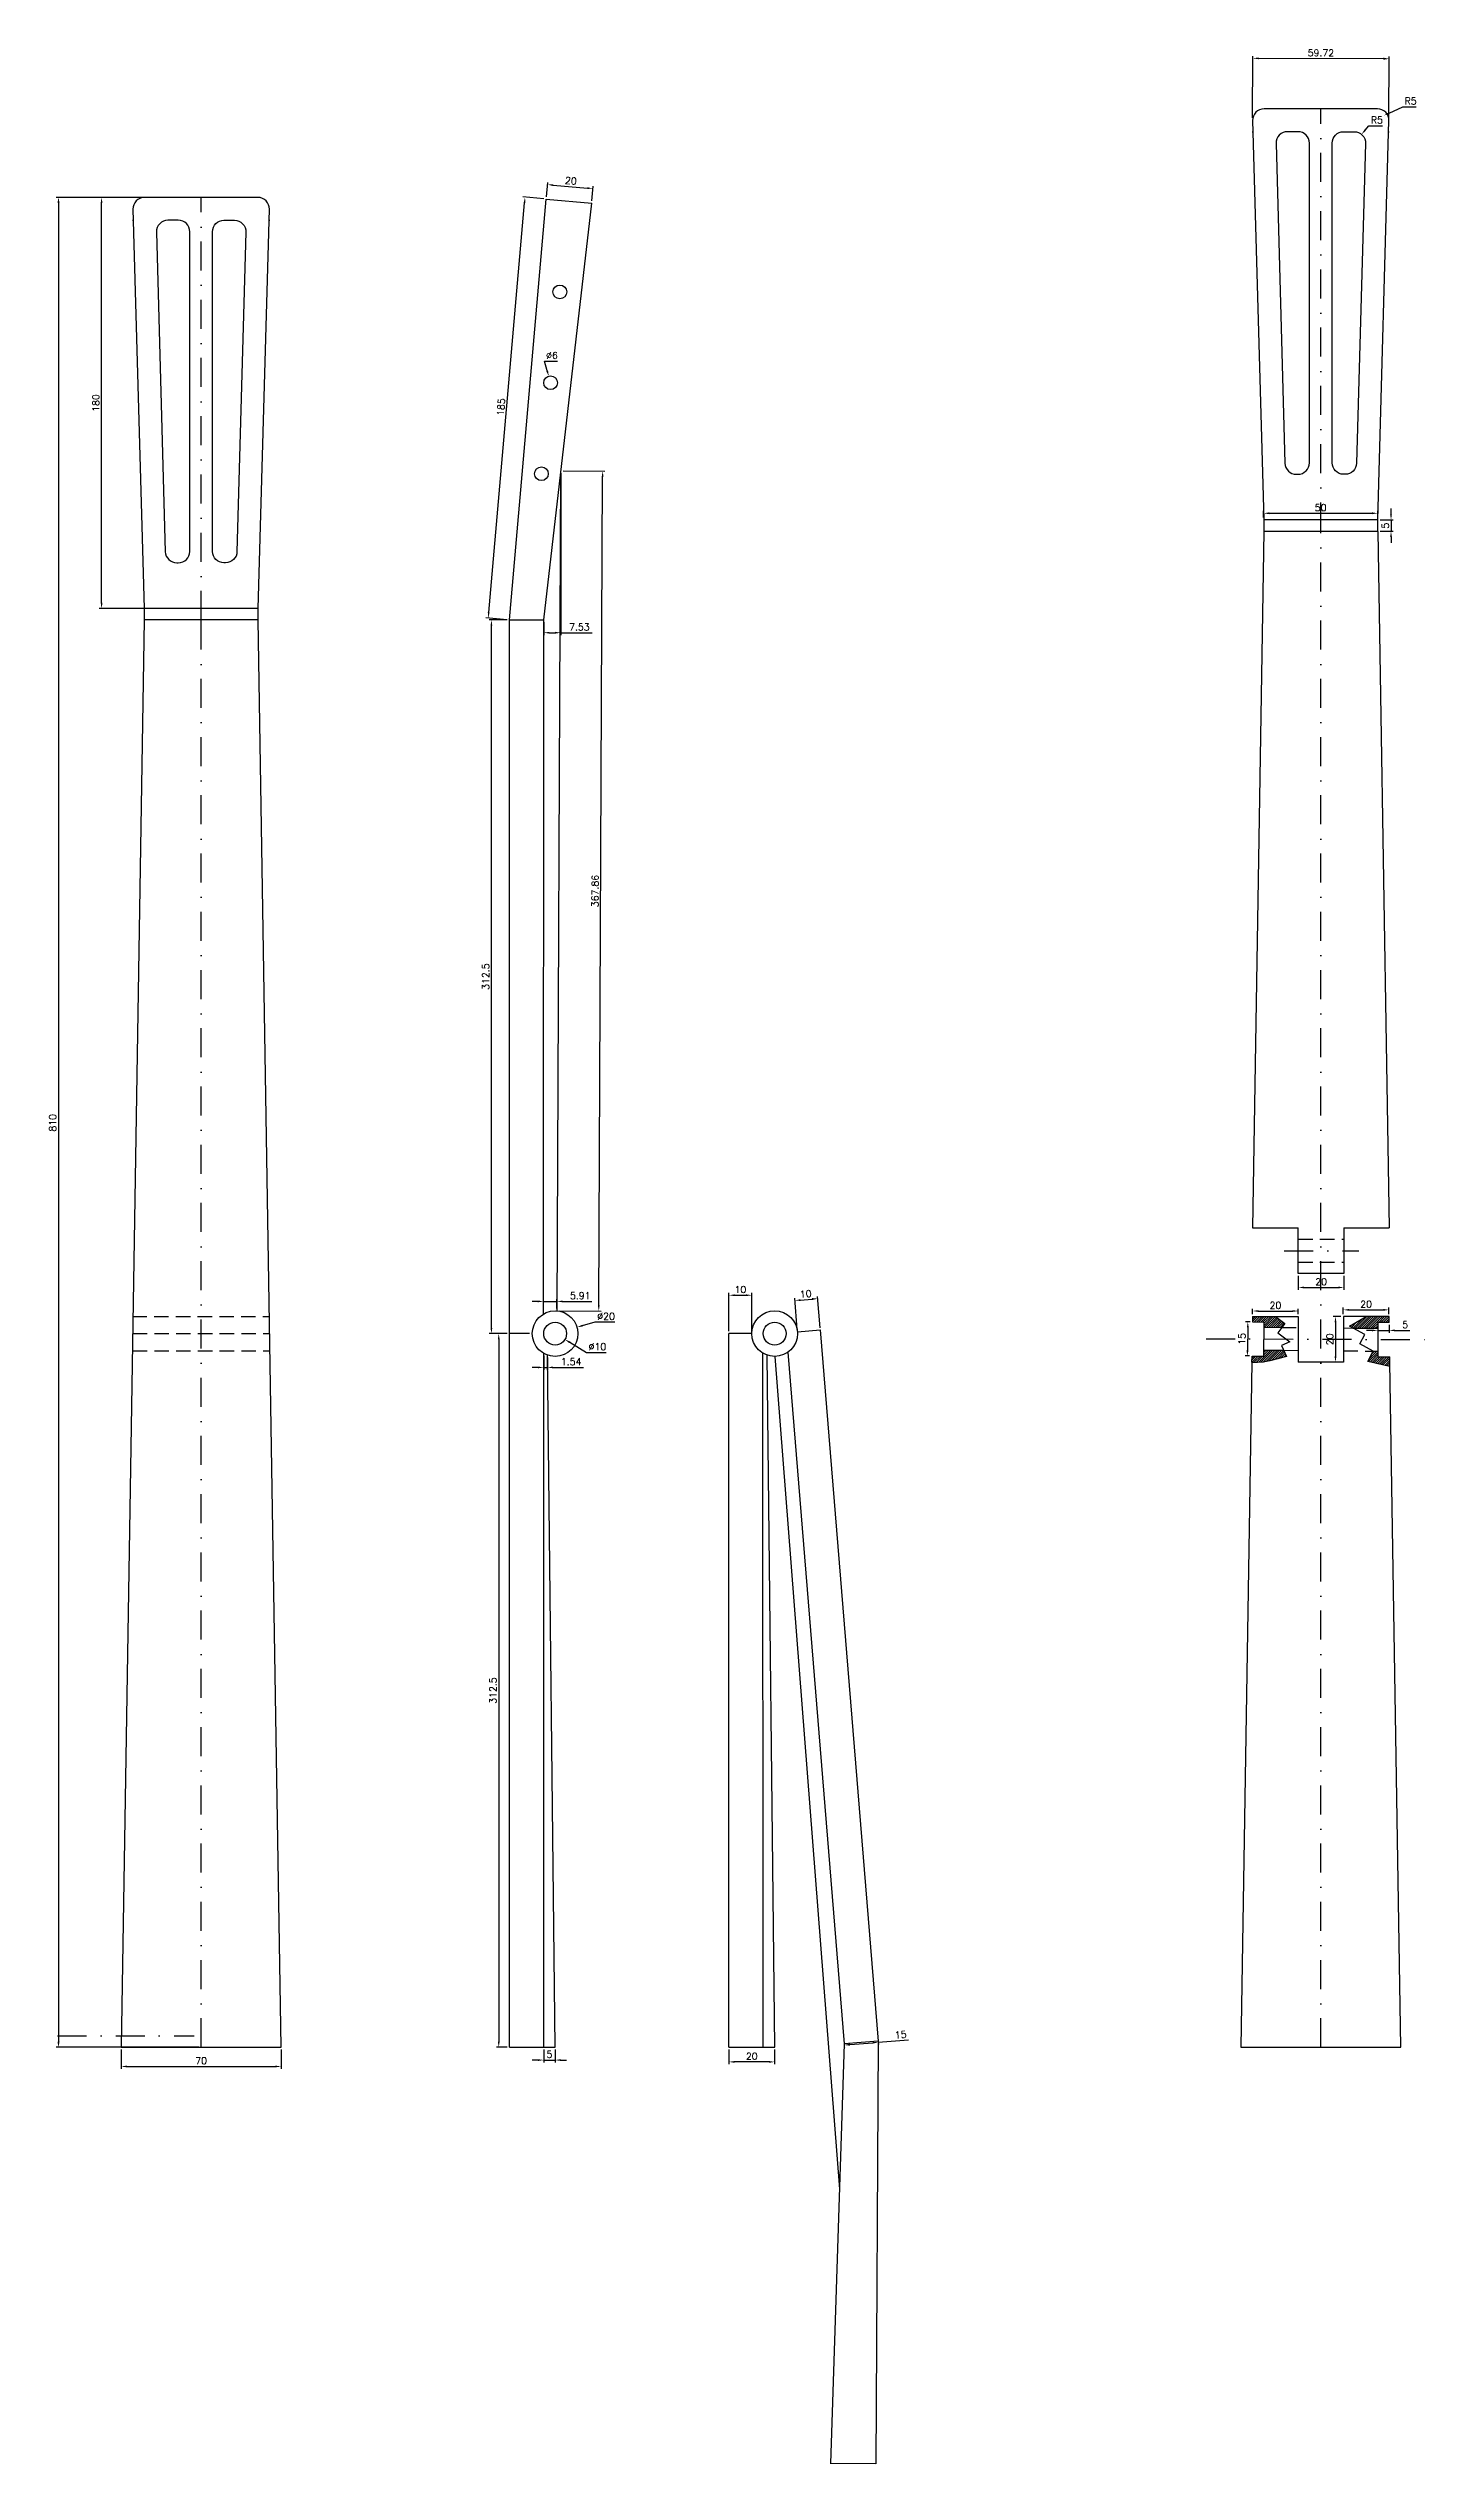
# Model space of a CAD drawing. Header units: millimetres. Extents: x -32 to 576, y -182 to 875.
import ezdxf

# ---------------------------------------------------------------- set-up
doc = ezdxf.new("R2010")
doc.units = ezdxf.units.MM
for name, pattern in [('DASHDOT', [25.4, 12.7, -6.35, 0, -6.35]), ('HIDDEN', [9.525, 6.35, -3.175]), ('PHANTOM2', [31.75, 15.875, -3.175, 3.175, -3.175, 3.175, -3.175])]:
    doc.linetypes.add(name, pattern=pattern)
for name, color, linetype in [('centro', 2, 'DASHDOT'), ('contorno', 4, 'Continuous'), ('corte', 6, 'PHANTOM2'), ('hachura', 1, 'Continuous'), ('tracejada', 2, 'HIDDEN')]:
    doc.layers.add(name, color=color, linetype=linetype)
doc.styles.add('Romans', font='romans.shx')
doc.dimstyles.new('AM_DIN', dxfattribs={"dimtxt": 3, "dimasz": 2.5, "dimexe": 1, "dimexo": 1, "dimgap": 1, "dimtad": 1, "dimdsep": 46, "dimtxsty": 'Romans', "dimcen": 0, "dimclrd": 1, "dimclre": 1, "dimclrt": 3, "dimazin": 2, "dimtp": 0.1, "dimtm": 0.1, "dimtfac": 0.71, "dimtmove": 0, "dimatfit": 3, "dimfxl": 1, "dimlwd": -1, "dimlwe": -1, "dimarcsym": 1})
doc.dimstyles.new('AM_DIN$3', dxfattribs={"dimtxt": 3, "dimasz": 2.5, "dimexe": 1, "dimexo": 1, "dimgap": 1, "dimtad": 1, "dimtoh": 1, "dimdsep": 46, "dimtxsty": 'Romans', "dimcen": 0, "dimclrd": 1, "dimclre": 1, "dimclrt": 3, "dimazin": 2, "dimtp": 0.1, "dimtm": 0.1, "dimtfac": 0.71, "dimtofl": 0, "dimtmove": 0, "dimatfit": 0, "dimfxl": 1, "dimlwd": -1, "dimlwe": -1, "dimarcsym": 1})
doc.dimstyles.new('AM_DIN$4', dxfattribs={"dimtxt": 3, "dimasz": 2.5, "dimexe": 1, "dimexo": 1, "dimgap": 1, "dimtad": 1, "dimtoh": 1, "dimdsep": 46, "dimtxsty": 'Romans', "dimcen": 0, "dimclrd": 1, "dimclre": 1, "dimclrt": 3, "dimazin": 2, "dimtp": 0.1, "dimtm": 0.1, "dimtfac": 0.71, "dimtofl": 0, "dimtmove": 0, "dimatfit": 0, "dimfxl": 1, "dimlwd": -1, "dimlwe": -1, "dimarcsym": 1})

# ---------------------------------------------------------------- blocks, each defined once
blk = doc.blocks.new('*D6')
at = {"layer": 'contorno', "color": 1, "transparency": 16777216}
for p, q in [((34, 810), (-28.5, 810)), ((-27.5, 807.5), (-27.5, 2.5)), ((34, 0), (-28.5, 0))]:
    blk.add_line(p, q, dxfattribs=at)
for points in [[(-27.9, 807.5), (-27, 807.5), (-27.5, 810)], [(-27.9, 2.5), (-27, 2.5), (-27.5, 0)]]:
    blk.add_solid(points, dxfattribs=at)
at = {"layer": 'Defpoints', "color": 0, "transparency": 16777216}
for p in [(35, 810), (35, 0), (-27.5, 0)]:
    blk.add_point(p, dxfattribs=at)
at = {"layer": 'contorno', "color": 3, "transparency": 16777216, "insert": (-30, 404.8), "char_height": 3, "attachment_point": 5, "rotation": 90, "style": 'Romans'}
blk.add_mtext('810', dxfattribs=at)
blk = doc.blocks.new('*D7')
at = {"layer": 'contorno', "color": 1, "transparency": 16777216}
for p, q in [((34, 810), (-9.6, 810)), ((-8.6, 632.5), (-8.6, 807.5)), ((34, 630), (-9.6, 630))]:
    blk.add_line(p, q, dxfattribs=at)
for points in [[(-9, 807.5), (-8.2, 807.5), (-8.6, 810)], [(-9, 632.5), (-8.2, 632.5), (-8.6, 630)]]:
    blk.add_solid(points, dxfattribs=at)
at = {"layer": 'Defpoints', "color": 0, "transparency": 16777216}
for p in [(-8.6, 810), (35, 810), (35, 630)]:
    blk.add_point(p, dxfattribs=at)
at = {"layer": 'contorno', "color": 3, "transparency": 16777216, "insert": (-11.1, 720), "char_height": 3, "attachment_point": 5, "rotation": 90, "style": 'Romans'}
blk.add_mtext('180', dxfattribs=at)
blk = doc.blocks.new('*D8')
at = {"layer": 'contorno', "color": 1, "transparency": 16777216}
for p, q in [((160.9, 628.3), (176.6, 807.6)), ((185.1, 809.4), (175.8, 810.2)), ((169, 625.1), (159.7, 625.9))]:
    blk.add_line(p, q, dxfattribs=at)
for points in [[(176.2, 807.7), (177, 807.6), (176.8, 810.1)], [(160.5, 628.3), (161.3, 628.3), (160.7, 625.8)]]:
    blk.add_solid(points, dxfattribs=at)
at = {"layer": 'Defpoints', "color": 0, "transparency": 16777216}
for p in [(176.8, 810.1), (186.1, 809.3), (170, 625)]:
    blk.add_point(p, dxfattribs=at)
at = {"layer": 'contorno', "color": 3, "transparency": 16777216, "insert": (166.3, 718.2), "char_height": 3, "attachment_point": 5, "rotation": 85, "style": 'Romans'}
blk.add_mtext('185', dxfattribs=at)
blk = doc.blocks.new('*D9')
at = {"layer": 'contorno', "color": 1, "transparency": 16777216}
for p, q in [((186.5, 734.1), (185.3, 738.3)), ((185.3, 738.3), (191, 738.3))]:
    blk.add_line(p, q, dxfattribs=at)
blk.add_solid([(186.9, 734.2), (186.1, 734), (187.2, 731.7)], dxfattribs=at)
at = {"layer": 'Defpoints', "color": 0, "transparency": 16777216}
for p in [(187.2, 731.7), (188.9, 726)]:
    blk.add_point(p, dxfattribs=at)
at = {"layer": 'contorno', "color": 3, "transparency": 16777216, "insert": (188.6, 740.8), "char_height": 3, "attachment_point": 5, "style": 'Romans'}
blk.add_mtext('∅6', dxfattribs=at)
blk = doc.blocks.new('*D11')
at = {"layer": 'contorno', "color": 1, "transparency": 16777216}
for p, q in [((169, 625), (161.1, 625)), ((162.1, 315), (162.1, 622.5)), ((169, 312.5), (161.1, 312.5))]:
    blk.add_line(p, q, dxfattribs=at)
for points in [[(161.7, 622.5), (162.5, 622.5), (162.1, 625)], [(161.7, 315), (162.5, 315), (162.1, 312.5)]]:
    blk.add_solid(points, dxfattribs=at)
at = {"layer": 'Defpoints', "color": 0, "transparency": 16777216}
for p in [(162.1, 625), (170, 625), (170, 312.5)]:
    blk.add_point(p, dxfattribs=at)
at = {"layer": 'contorno', "color": 3, "transparency": 16777216, "insert": (159.6, 468.8), "char_height": 3, "attachment_point": 5, "rotation": 90, "style": 'Romans'}
blk.add_mtext('312.5', dxfattribs=at)
blk = doc.blocks.new('*D12')
at = {"layer": 'contorno', "color": 1, "transparency": 16777216}
for p, q in [((169, 312.5), (164.3, 312.5)), ((165.3, 310), (165.3, 2.5)), ((169, 0), (164.3, 0))]:
    blk.add_line(p, q, dxfattribs=at)
for points in [[(164.9, 310), (165.7, 310), (165.3, 312.5)], [(164.9, 2.5), (165.7, 2.5), (165.3, 0)]]:
    blk.add_solid(points, dxfattribs=at)
at = {"layer": 'Defpoints', "color": 0, "transparency": 16777216}
for p in [(170, 312.5), (170, 0), (165.3, 0)]:
    blk.add_point(p, dxfattribs=at)
at = {"layer": 'contorno', "color": 3, "transparency": 16777216, "insert": (162.8, 156.2), "char_height": 3, "attachment_point": 5, "rotation": 90, "style": 'Romans'}
blk.add_mtext('312.5', dxfattribs=at)
blk = doc.blocks.new('*D13')
at = {"layer": 'contorno', "color": 1, "transparency": 16777216}
for p, q in [((196.4, 308.7), (203.7, 304.3)), ((203.7, 304.3), (212.3, 304.3))]:
    blk.add_line(p, q, dxfattribs=at)
blk.add_solid([(196.7, 309), (196.2, 308.3), (194.3, 309.9)], dxfattribs=at)
at = {"layer": 'Defpoints', "color": 0, "transparency": 16777216}
for p in [(185.7, 315.1), (194.3, 309.9)]:
    blk.add_point(p, dxfattribs=at)
at = {"layer": 'contorno', "color": 3, "transparency": 16777216, "insert": (208.5, 306.8), "char_height": 3, "attachment_point": 5, "style": 'Romans'}
blk.add_mtext('∅10', dxfattribs=at)
blk = doc.blocks.new('*D14')
at = {"layer": 'contorno', "color": 1, "transparency": 16777216}
for p, q in [((202, 316), (207.5, 317.6)), ((207.5, 317.6), (216.1, 317.6))]:
    blk.add_line(p, q, dxfattribs=at)
blk.add_solid([(201.9, 316.4), (202.1, 315.6), (199.6, 315.3)], dxfattribs=at)
at = {"layer": 'Defpoints', "color": 0, "transparency": 16777216}
for p in [(180.4, 309.7), (199.6, 315.3)]:
    blk.add_point(p, dxfattribs=at)
at = {"layer": 'contorno', "color": 3, "transparency": 16777216, "insert": (212.3, 320.1), "char_height": 3, "attachment_point": 5, "style": 'Romans'}
blk.add_mtext('∅20', dxfattribs=at)
blk = doc.blocks.new('*D15')
at = {"layer": 'contorno', "color": 1, "transparency": 16777216}
for p, q in [((266.1, 313.5), (266.1, 330.3)), ((268.6, 329.3), (273.6, 329.3)), ((276.1, 313.5), (276.1, 330.3))]:
    blk.add_line(p, q, dxfattribs=at)
for points in [[(268.6, 329.7), (268.6, 328.9), (266.1, 329.3)], [(273.6, 329.7), (273.6, 328.9), (276.1, 329.3)]]:
    blk.add_solid(points, dxfattribs=at)
at = {"layer": 'Defpoints', "color": 0, "transparency": 16777216}
for p in [(276.1, 329.3), (266.1, 312.5), (276.1, 312.5)]:
    blk.add_point(p, dxfattribs=at)
at = {"layer": 'contorno', "color": 3, "transparency": 16777216, "insert": (271.1, 331.8), "char_height": 3, "attachment_point": 5, "style": 'Romans'}
blk.add_mtext('10', dxfattribs=at)
blk = doc.blocks.new('*D16')
at = {"layer": 'contorno', "color": 1, "transparency": 16777216}
for p, q in [((296, 314.3), (294.9, 328)), ((306, 315.1), (304.9, 328.8)), ((297.5, 327.2), (302.4, 327.6))]:
    blk.add_line(p, q, dxfattribs=at)
for points in [[(302.4, 328.1), (302.5, 327.2), (304.9, 327.8)], [(297.4, 327.6), (297.5, 326.8), (295, 327)]]:
    blk.add_solid(points, dxfattribs=at)
at = {"layer": 'Defpoints', "color": 0, "transparency": 16777216}
for p in [(304.9, 327.8), (296.1, 313.3), (306.1, 314.1)]:
    blk.add_point(p, dxfattribs=at)
at = {"layer": 'contorno', "color": 3, "transparency": 16777216, "insert": (299.7, 329.9), "char_height": 3, "attachment_point": 5, "rotation": 4.6707, "style": 'Romans'}
blk.add_mtext('10', dxfattribs=at)
blk = doc.blocks.new('*D17')
at = {"layer": 'contorno', "color": 1, "transparency": 16777216}
for p, q in [((316.6, 0.4), (316.7, 0)), ((319.1, 1.2), (329.1, 2)), ((331.5, 2.2), (344.7, 3.2)), ((331.6, 1.7), (331.6, 1.2))]:
    blk.add_line(p, q, dxfattribs=at)
for points in [[(319.1, 1.6), (319.1, 0.7), (316.6, 1)], [(329, 2.4), (329.1, 1.6), (331.5, 2.2)]]:
    blk.add_solid(points, dxfattribs=at)
at = {"layer": 'Defpoints', "color": 0, "transparency": 16777216}
for p in [(316.6, 1.4), (316.6, 1), (331.5, 2.7)]:
    blk.add_point(p, dxfattribs=at)
at = {"layer": 'contorno', "color": 3, "transparency": 16777216, "insert": (341.3, 5.5), "char_height": 3, "attachment_point": 5, "rotation": 4.6707, "style": 'Romans'}
blk.add_mtext('15', dxfattribs=at)
blk = doc.blocks.new('*D18')
at = {"layer": 'contorno', "color": 1, "transparency": 16777216}
for p, q in [((266.1, -1), (266.1, -7.4)), ((283.6, -6.4), (268.6, -6.4)), ((286.1, -1), (286.1, -7.4))]:
    blk.add_line(p, q, dxfattribs=at)
for points in [[(268.6, -6), (268.6, -6.8), (266.1, -6.4)], [(283.6, -6), (283.6, -6.8), (286.1, -6.4)]]:
    blk.add_solid(points, dxfattribs=at)
at = {"layer": 'Defpoints', "color": 0, "transparency": 16777216}
for p in [(266.1, 0), (286.1, 0), (266.1, -6.4)]:
    blk.add_point(p, dxfattribs=at)
at = {"layer": 'contorno', "color": 3, "transparency": 16777216, "insert": (276.1, -3.9), "char_height": 3, "attachment_point": 5, "style": 'Romans'}
blk.add_mtext('20', dxfattribs=at)
blk = doc.blocks.new('*D19')
at = {"layer": 'contorno', "color": 1, "transparency": 16777216}
for p, q in [((186.2, 810.3), (186.8, 816.6)), ((189.2, 815.4), (204.1, 814.1)), ((206.1, 808.5), (206.7, 814.9))]:
    blk.add_line(p, q, dxfattribs=at)
for points in [[(189.2, 815.8), (189.1, 815), (186.7, 815.6)], [(204.1, 814.5), (204.1, 813.7), (206.6, 813.9)]]:
    blk.add_solid(points, dxfattribs=at)
at = {"layer": 'Defpoints', "color": 0, "transparency": 16777216}
for p in [(186.1, 809.3), (206, 807.6), (206.6, 813.9)]:
    blk.add_point(p, dxfattribs=at)
at = {"layer": 'contorno', "color": 3, "transparency": 16777216, "insert": (196.9, 817.3), "char_height": 3, "attachment_point": 5, "rotation": 355, "style": 'Romans'}
blk.add_mtext('20', dxfattribs=at)
blk = doc.blocks.new('*D20')
at = {"layer": 'contorno', "color": 1, "transparency": 16777216}
for p, q in [((193.5, 690.3), (211.8, 690.2)), ((209.1, 324.9), (210.8, 687.7)), ((191.8, 322.5), (210.1, 322.4))]:
    blk.add_line(p, q, dxfattribs=at)
for points in [[(210.4, 687.7), (211.2, 687.7), (210.8, 690.2)], [(208.7, 324.9), (209.5, 324.9), (209.1, 322.4)]]:
    blk.add_solid(points, dxfattribs=at)
at = {"layer": 'Defpoints', "color": 0, "transparency": 16777216}
for p in [(192.5, 690.3), (210.8, 690.2), (190.8, 322.5)]:
    blk.add_point(p, dxfattribs=at)
at = {"layer": 'contorno', "color": 3, "transparency": 16777216, "insert": (207.5, 506.3), "char_height": 3, "attachment_point": 5, "rotation": 89.7336, "style": 'Romans'}
blk.add_mtext('367.86', dxfattribs=at)
blk = doc.blocks.new('*D21')
at = {"layer": 'contorno', "color": 1, "transparency": 16777216}
for p, q in [((551.2, 668.8), (557, 668.8)), ((556, 671.3), (556, 673.8)), ((556, 668.8), (556, 663.8)), ((551.2, 663.8), (557, 663.8)), ((556, 661.3), (556, 658.8))]:
    blk.add_line(p, q, dxfattribs=at)
for points in [[(555.6, 671.3), (556.4, 671.3), (556, 668.8)], [(555.6, 661.3), (556.4, 661.3), (556, 663.8)]]:
    blk.add_solid(points, dxfattribs=at)
at = {"layer": 'Defpoints', "color": 0, "transparency": 16777216}
for p in [(550.2, 668.8), (550.2, 663.8), (556, 663.8)]:
    blk.add_point(p, dxfattribs=at)
at = {"layer": 'contorno', "color": 3, "transparency": 16777216, "insert": (553.5, 666.3), "char_height": 3, "attachment_point": 5, "rotation": 90, "style": 'Romans'}
blk.add_mtext('5', dxfattribs=at)
blk = doc.blocks.new('*D22')
at = {"layer": 'contorno', "color": 1, "transparency": 16777216}
for p, q in [((544.7, 839.5), (546.3, 841.4)), ((546.3, 841.4), (552.2, 841.4))]:
    blk.add_line(p, q, dxfattribs=at)
blk.add_solid([(544.4, 839.8), (545, 839.2), (543.1, 837.6)], dxfattribs=at)
at = {"layer": 'Defpoints', "color": 0, "transparency": 16777216}
for p in [(543.1, 837.6), (539.8, 833.8)]:
    blk.add_point(p, dxfattribs=at)
at = {"layer": 'contorno', "color": 3, "transparency": 16777216, "insert": (549.8, 843.9), "char_height": 3, "attachment_point": 5, "style": 'Romans'}
blk.add_mtext('R5', dxfattribs=at)
blk = doc.blocks.new('*D23')
at = {"layer": 'contorno', "color": 1, "transparency": 16777216}
for p, q in [((555.2, 846.9), (561.2, 849.7)), ((561.2, 849.7), (567, 849.7))]:
    blk.add_line(p, q, dxfattribs=at)
blk.add_solid([(555, 847.3), (555.3, 846.5), (552.9, 845.9)], dxfattribs=at)
at = {"layer": 'Defpoints', "color": 0, "transparency": 16777216}
for p in [(548.4, 843.8), (552.9, 845.9)]:
    blk.add_point(p, dxfattribs=at)
at = {"layer": 'contorno', "color": 3, "transparency": 16777216, "insert": (564.6, 852.2), "char_height": 3, "attachment_point": 5, "style": 'Romans'}
blk.add_mtext('R5', dxfattribs=at)
blk = doc.blocks.new('*D25')
at = {"layer": 'contorno', "color": 1, "transparency": 16777216}
for p, q in [((495.4, 844.8), (495.5, 871.9)), ((552.7, 870.7), (498, 870.9)), ((555.1, 844.7), (555.2, 871.7))]:
    blk.add_line(p, q, dxfattribs=at)
for points in [[(498, 871.3), (498, 870.5), (495.5, 870.9)], [(552.7, 871.2), (552.7, 870.3), (555.2, 870.7)]]:
    blk.add_solid(points, dxfattribs=at)
at = {"layer": 'Defpoints', "color": 0, "transparency": 16777216}
for p in [(495.5, 870.9), (495.4, 843.8), (555.1, 843.7)]:
    blk.add_point(p, dxfattribs=at)
at = {"layer": 'contorno', "color": 3, "transparency": 16777216, "insert": (525.3, 873.3), "char_height": 3, "attachment_point": 5, "rotation": 359.8546, "style": 'Romans'}
blk.add_mtext('59.72', dxfattribs=at)
blk = doc.blocks.new('*D26')
at = {"layer": 'contorno', "color": 1, "transparency": 16777216}
for p, q in [((500.2, 669.8), (500.2, 672.7)), ((502.7, 671.7), (547.7, 671.7)), ((550.2, 669.8), (550.2, 672.7))]:
    blk.add_line(p, q, dxfattribs=at)
for points in [[(502.7, 672.1), (502.7, 671.3), (500.2, 671.7)], [(547.7, 672.1), (547.7, 671.3), (550.2, 671.7)]]:
    blk.add_solid(points, dxfattribs=at)
at = {"layer": 'Defpoints', "color": 0, "transparency": 16777216}
for p in [(500.2, 668.8), (550.2, 671.7), (550.2, 668.8)]:
    blk.add_point(p, dxfattribs=at)
at = {"layer": 'contorno', "color": 3, "transparency": 16777216, "insert": (525.2, 674.2), "char_height": 3, "attachment_point": 5, "style": 'Romans'}
blk.add_mtext('50', dxfattribs=at)
blk = doc.blocks.new('*D27')
at = {"layer": 'contorno', "color": 1, "transparency": 16777216}
for p, q in [((515.4, 337.8), (515.4, 331.7)), ((517.9, 332.7), (532.9, 332.7)), ((535.4, 337.8), (535.4, 331.7))]:
    blk.add_line(p, q, dxfattribs=at)
for points in [[(517.9, 333.1), (517.9, 332.3), (515.4, 332.7)], [(532.9, 333.1), (532.9, 332.3), (535.4, 332.7)]]:
    blk.add_solid(points, dxfattribs=at)
at = {"layer": 'Defpoints', "color": 0, "transparency": 16777216}
for p in [(515.4, 338.8), (535.4, 338.8), (535.4, 332.7)]:
    blk.add_point(p, dxfattribs=at)
at = {"layer": 'contorno', "color": 3, "transparency": 16777216, "insert": (525.4, 335.2), "char_height": 3, "attachment_point": 5, "style": 'Romans'}
blk.add_mtext('20', dxfattribs=at)
blk = doc.blocks.new('*D28')
at = {"layer": 'contorno', "color": 1, "transparency": 16777216}
for p, q in [((535.1, 321), (535.1, 323.9)), ((537.6, 322.9), (552.6, 322.9)), ((555.1, 321), (555.1, 323.9))]:
    blk.add_line(p, q, dxfattribs=at)
for points in [[(537.6, 323.3), (537.6, 322.5), (535.1, 322.9)], [(552.6, 323.3), (552.6, 322.5), (555.1, 322.9)]]:
    blk.add_solid(points, dxfattribs=at)
at = {"layer": 'Defpoints', "color": 0, "transparency": 16777216}
for p in [(535.1, 320), (555.1, 322.9), (555.1, 320)]:
    blk.add_point(p, dxfattribs=at)
at = {"layer": 'contorno', "color": 3, "transparency": 16777216, "insert": (545.1, 325.4), "char_height": 3, "attachment_point": 5, "style": 'Romans'}
blk.add_mtext('20', dxfattribs=at)
blk = doc.blocks.new('*D29')
at = {"layer": 'contorno', "color": 1, "transparency": 16777216}
for p, q in [((495.4, 321), (495.4, 323.4)), ((497.9, 322.4), (512.9, 322.4)), ((515.4, 321), (515.4, 323.4))]:
    blk.add_line(p, q, dxfattribs=at)
for points in [[(497.9, 322.8), (497.9, 322), (495.4, 322.4)], [(512.9, 322.8), (512.9, 322), (515.4, 322.4)]]:
    blk.add_solid(points, dxfattribs=at)
at = {"layer": 'Defpoints', "color": 0, "transparency": 16777216}
for p in [(495.4, 320), (515.4, 322.4), (515.4, 320)]:
    blk.add_point(p, dxfattribs=at)
at = {"layer": 'contorno', "color": 3, "transparency": 16777216, "insert": (505.4, 324.9), "char_height": 3, "attachment_point": 5, "style": 'Romans'}
blk.add_mtext('20', dxfattribs=at)
blk = doc.blocks.new('*D30')
at = {"layer": 'contorno', "color": 1, "transparency": 16777216}
for p, q in [((547.7, 313.9), (545.2, 313.9)), ((550.2, 316.4), (550.2, 312.9)), ((550.2, 313.9), (555.2, 313.9)), ((555.2, 316.4), (555.2, 312.9)), ((557.7, 313.9), (564.2, 313.9))]:
    blk.add_line(p, q, dxfattribs=at)
for points in [[(547.7, 314.3), (547.7, 313.5), (550.2, 313.9)], [(557.7, 314.3), (557.7, 313.5), (555.2, 313.9)]]:
    blk.add_solid(points, dxfattribs=at)
at = {"layer": 'Defpoints', "color": 0, "transparency": 16777216}
for p in [(550.2, 317.4), (555.2, 317.4), (555.2, 313.9)]:
    blk.add_point(p, dxfattribs=at)
at = {"layer": 'contorno', "color": 3, "transparency": 16777216, "insert": (562.2, 316.4), "char_height": 3, "attachment_point": 5, "style": 'Romans'}
blk.add_mtext('5', dxfattribs=at)
blk = doc.blocks.new('*D31')
at = {"layer": 'contorno', "color": 1, "transparency": 16777216}
for p, q in [((494.3, 317.7), (492.3, 317.7)), ((493.3, 315.2), (493.1, 305.2)), ((494.1, 302.7), (492.1, 302.7))]:
    blk.add_line(p, q, dxfattribs=at)
for points in [[(492.9, 315.2), (493.7, 315.2), (493.3, 317.7)], [(492.7, 305.2), (493.6, 305.2), (493.1, 302.7)]]:
    blk.add_solid(points, dxfattribs=at)
at = {"layer": 'Defpoints', "color": 0, "transparency": 16777216}
for p in [(495.3, 317.7), (493.1, 302.7), (495.1, 302.7)]:
    blk.add_point(p, dxfattribs=at)
at = {"layer": 'contorno', "color": 3, "transparency": 16777216, "insert": (490.7, 310.2), "char_height": 3, "attachment_point": 5, "rotation": 89.2361, "style": 'Romans'}
blk.add_mtext('15', dxfattribs=at)
blk = doc.blocks.new('*D32')
at = {"layer": 'contorno', "color": 1, "transparency": 16777216}
for p, q in [((534.1, 320), (530.7, 320)), ((531.7, 317.5), (531.7, 302.5)), ((534.1, 300), (530.7, 300))]:
    blk.add_line(p, q, dxfattribs=at)
for points in [[(531.3, 317.5), (532.1, 317.5), (531.7, 320)], [(531.3, 302.5), (532.1, 302.5), (531.7, 300)]]:
    blk.add_solid(points, dxfattribs=at)
at = {"layer": 'Defpoints', "color": 0, "transparency": 16777216}
for p in [(535.1, 320), (531.7, 300), (535.1, 300)]:
    blk.add_point(p, dxfattribs=at)
at = {"layer": 'contorno', "color": 3, "transparency": 16777216, "insert": (529.2, 310), "char_height": 3, "attachment_point": 5, "rotation": 90, "style": 'Romans'}
blk.add_mtext('20', dxfattribs=at)
blk = doc.blocks.new('*D33')
at = {"layer": 'contorno', "color": 1, "transparency": 16777216}
for p, q in [((0, -1), (0, -9.4)), ((2.5, -8.4), (67.5, -8.4)), ((70, -1), (70, -9.4))]:
    blk.add_line(p, q, dxfattribs=at)
for points in [[(2.5, -8), (2.5, -8.8), (0, -8.4)], [(67.5, -8), (67.5, -8.8), (70, -8.4)]]:
    blk.add_solid(points, dxfattribs=at)
at = {"layer": 'Defpoints', "color": 0, "transparency": 16777216}
for p in [(0, 0), (70, 0), (70, -8.4)]:
    blk.add_point(p, dxfattribs=at)
at = {"layer": 'contorno', "color": 3, "transparency": 16777216, "insert": (35, -5.9), "char_height": 3, "attachment_point": 5, "style": 'Romans'}
blk.add_mtext('70', dxfattribs=at)
blk = doc.blocks.new('*D34')
at = {"layer": 'contorno', "color": 1, "transparency": 16777216}
for p, q in [((182.4, 326.6), (179.9, 326.6)), ((184.9, 322.1), (184.9, 327.6)), ((184.9, 326.6), (190.8, 326.6)), ((190.8, 323.5), (190.8, 327.6)), ((193.3, 326.6), (206.1, 326.6))]:
    blk.add_line(p, q, dxfattribs=at)
for points in [[(182.4, 327), (182.4, 326.2), (184.9, 326.6)], [(193.3, 327), (193.3, 326.2), (190.8, 326.6)]]:
    blk.add_solid(points, dxfattribs=at)
at = {"layer": 'Defpoints', "color": 0, "transparency": 16777216}
for p in [(184.9, 321.1), (190.8, 326.6), (190.8, 322.5)]:
    blk.add_point(p, dxfattribs=at)
at = {"layer": 'contorno', "color": 3, "transparency": 16777216, "insert": (201, 329.1), "char_height": 3, "attachment_point": 5, "style": 'Romans'}
blk.add_mtext('5.91', dxfattribs=at)
blk = doc.blocks.new('*D35')
at = {"layer": 'contorno', "color": 1, "transparency": 16777216}
for p, q in [((182.5, 297.7), (180, 297.7)), ((185, 302.8), (185, 296.7)), ((185, 297.7), (186.6, 297.7)), ((186.6, 302.1), (186.6, 296.7)), ((189.1, 297.7), (202.4, 297.7))]:
    blk.add_line(p, q, dxfattribs=at)
for points in [[(182.5, 298.1), (182.5, 297.3), (185, 297.7)], [(189.1, 298.1), (189.1, 297.3), (186.6, 297.7)]]:
    blk.add_solid(points, dxfattribs=at)
at = {"layer": 'Defpoints', "color": 0, "transparency": 16777216}
for p in [(185, 303.8), (186.6, 303.1), (186.6, 297.7)]:
    blk.add_point(p, dxfattribs=at)
at = {"layer": 'contorno', "color": 3, "transparency": 16777216, "insert": (197, 300.2), "char_height": 3, "attachment_point": 5, "style": 'Romans'}
blk.add_mtext('1.54', dxfattribs=at)
blk = doc.blocks.new('*D36')
at = {"layer": 'contorno', "color": 1, "transparency": 16777216}
for p, q in [((182.5, -5.6), (180, -5.6)), ((185, -1), (185, -6.6)), ((185, -5.6), (190, -5.6)), ((190, -1), (190, -6.6)), ((192.5, -5.6), (195, -5.6))]:
    blk.add_line(p, q, dxfattribs=at)
for points in [[(182.5, -5.2), (182.5, -6), (185, -5.6)], [(192.5, -5.2), (192.5, -6), (190, -5.6)]]:
    blk.add_solid(points, dxfattribs=at)
at = {"layer": 'Defpoints', "color": 0, "transparency": 16777216}
for p in [(185, 0), (190, 0), (190, -5.6)]:
    blk.add_point(p, dxfattribs=at)
at = {"layer": 'contorno', "color": 3, "transparency": 16777216, "insert": (187.5, -3.1), "char_height": 3, "attachment_point": 5, "style": 'Romans'}
blk.add_mtext('5', dxfattribs=at)
blk = doc.blocks.new('*D37')
at = {"layer": 'contorno', "color": 1, "transparency": 16777216}
for p, q in [((192.5, 689.3), (192.5, 618.4)), ((185, 624), (185, 618.4)), ((187.5, 619.4), (190, 619.4)), ((192.5, 619.4), (206.2, 619.4))]:
    blk.add_line(p, q, dxfattribs=at)
for points in [[(187.5, 619.8), (187.5, 619), (185, 619.4)], [(190, 619.8), (190, 619), (192.5, 619.4)]]:
    blk.add_solid(points, dxfattribs=at)
at = {"layer": 'Defpoints', "color": 0, "transparency": 16777216}
for p in [(192.5, 690.3), (185, 625), (185, 619.4)]:
    blk.add_point(p, dxfattribs=at)
at = {"layer": 'contorno', "color": 3, "transparency": 16777216, "insert": (200.6, 621.9), "char_height": 3, "attachment_point": 5, "style": 'Romans'}
blk.add_mtext('7.53', dxfattribs=at)

msp = doc.modelspace()

# ---------------------------------------------------------------- hatches: boundary and pattern name
at = {"layer": 'hachura', "transparency": 33554687}
h = msp.add_hatch(dxfattribs=at)
h.set_pattern_fill('_USER', color=256, scale=0.69, angle=45, pattern_type=0)
h.set_pattern_definition([(45, (0, 0), (-0.4879037, 0.4879037), [])])
h.paths.add_polyline_path([(550.17, 314.833), (550.17, 317.393), (555.17, 317.393), (555.128, 319.999), (545.128, 319.999), (537.836, 315.72), (539.291, 314.93)])
h.paths.add_polyline_path([(550.17, 302.394), (550.17, 304.833), (548.249, 304.851), (545.806, 300.353), (555.48, 298.041), (555.448, 299.999), (555.41, 302.394)])
h.paths.add_polyline_path([(500.221, 305.277), (500.198, 302.661), (495.131, 302.661), (495.048, 300), (495.048, 299.999), (500.003, 299.999), (502.89, 300.598), (510.29, 302.49), (509.028, 305.199)])
h.paths.add_polyline_path([(495.368, 319.999), (495.331, 317.66), (500.33, 317.58), (500.31, 315.276), (508.174, 315.206), (509.461, 316.912), (505.368, 319.999)])

# ---------------------------------------------------------------- linework, layer by layer
at = {"layer": 'centro'}
for p, q in [((525.248, 663.791), (525.248, 848.791)), ((35, 625), (35, 810)), ((525.248, 0), (525.248, 663.791)), ((35, 0), (35, 625)), ((509.248, 348.791), (541.933, 348.791)), ((475.011, 310.277), (575.563, 309.833)), ((-27.88, 5), (31.88, 5))]:
    msp.add_line(p, q, dxfattribs=at)
at = {"layer": 'contorno'}
for p, q in [((495.248, 838.791), (495.526, 838.791)), ((554.971, 838.791), (555.248, 838.791)), ((170, 625), (186.124, 809.296)), ((185, 625), (206.048, 807.553)), ((186.124, 809.296), (206.048, 807.553)), ((5, 800), (5.278, 800)), ((64.722, 800), (65, 800)), ((190.821, 322.466), (192.531, 690.321)), ((500.248, 663.791), (495.368, 358.791)), ((550.248, 663.791), (555.128, 358.791)), ((170, 0), (170, 625)), ((170, 625), (185, 625)), ((184.908, 321.106), (185, 625)), ((495.368, 358.791), (515.368, 358.791)), ((515.368, 338.791), (515.368, 358.791)), ((535.368, 358.791), (555.128, 358.791)), ((535.368, 358.791), (535.368, 343.791)), ((535.368, 358.791), (535.368, 338.791)), ((535.368, 338.791), (515.368, 338.791)), ((495.331, 317.66), (500.33, 317.58)), ((495.368, 319.999), (515.368, 319.999)), ((500.33, 317.58), (500.198, 302.661)), ((515.368, 319.999), (515.368, 299.999)), ((555.128, 319.999), (535.128, 319.999)), ((535.128, 319.999), (535.128, 299.999)), ((555.17, 317.393), (550.17, 317.393)), ((550.17, 317.393), (550.17, 302.394)), ((178.82, 312.5), (170, 312.5)), ((266.123, 0), (266.123, 312.5)), ((276.123, 312.5), (266.123, 312.5)), ((296.09, 313.314), (306.057, 314.129)), ((306.057, 314.129), (331.503, 2.666)), ((500.31, 315.276), (508.174, 315.206)), ((539.291, 314.93), (550.17, 314.833)), ((185, 0), (185.046, 303.813)), ((190, 0), (186.587, 303.1)), ((281.123, 0), (280.946, 303.945)), ((286.123, 0), (282.813, 303.064)), ((286.123, 302.5), (314.461, -62.195)), ((291.851, 304.303), (316.553, 1.445)), ((495.048, 300), (495.131, 302.661)), ((495.131, 302.661), (500.198, 302.661)), ((500.221, 305.277), (509.028, 305.199)), ((535.128, 299.999), (515.368, 299.999)), ((548.249, 304.851), (550.17, 304.833)), ((550.17, 302.394), (555.41, 302.394)), ((170, 0), (190, 0)), ((266.123, 0), (286.123, 0)), ((316.553, 1.445), (310.516, -182.216)), ((331.503, 2.666), (316.553, 1.445)), ((331.503, 2.666), (330.44, -182.331)), ((330.44, -182.331), (310.44, -182.216))]:
    msp.add_line(p, q, dxfattribs=at)
for points in [[(550.248, 668.791), (555.106, 843.653, 0.42237098), (550.107, 848.791), (500.389, 848.791, 0.42237098), (495.391, 843.653), (500.248, 668.791)], [(60, 630), (64.857, 804.861, 0.42237098), (59.859, 810), (10.141, 810, 0.42237098), (5.143, 804.861), (10, 630)]]:
    msp.add_lwpolyline(points, format="xyb", dxfattribs=at)
for points in [[(510.667, 838.791, 0.42237098), (505.669, 833.653), (509.558, 693.653, 0.40610293), (514.556, 688.791), (515.248, 688.791, 0.41421356), (520.248, 693.791), (520.248, 833.791, 0.41421356), (515.248, 838.791)], [(535.248, 688.791, -0.41421356), (530.248, 693.791), (530.248, 833.791, -0.41421356), (535.248, 838.791), (539.83, 838.791, -0.42237098), (544.828, 833.653), (540.939, 693.653, -0.40610293), (535.941, 688.791)], [(20.419, 800, 0.42237098), (15.421, 794.861), (19.309, 654.861, 0.40610293), (24.307, 650), (25, 650, 0.41421356), (30, 655), (30, 795, 0.41421356), (25, 800)], [(45, 650, -0.41421356), (40, 655), (40, 795, -0.41421356), (45, 800), (49.581, 800, -0.42237098), (54.579, 794.861), (50.691, 654.861, -0.40610293), (45.693, 650)]]:
    msp.add_lwpolyline(points, format="xyb", close=True, dxfattribs=at)
for points in [[(550.248, 663.791), (550.248, 668.791), (500.248, 668.791), (500.248, 663.791)], [(550.248, 663.791), (500.248, 663.791)], [(60, 625), (60, 630), (10, 630), (10, 625)], [(495.368, 319.999), (495.331, 317.66)], [(555.17, 317.393), (555.128, 319.999)], [(555.212, 314.787), (555.212, 314.789)], [(495.048, 300), (490.248, 0), (560.248, 0), (555.448, 299.999), (555.41, 302.394)]]:
    msp.add_lwpolyline(points, dxfattribs=at)
msp.add_lwpolyline([(10, 625), (0, 0), (70, 0), (60, 625)], close=True, dxfattribs=at)
for centre, radius in [((192.053, 768.628), 3), ((188.021, 728.832), 3), ((183.989, 689.036), 3), ((190, 312.5), 10), ((190, 312.5), 5), ((190, 312.5), 5), ((286.123, 312.5), 10), ((286.123, 312.5), 5), ((286.123, 312.5), 5)]:
    msp.add_circle(centre, radius, dxfattribs=at)
at = {"layer": 'corte'}
for points in [[(505.368, 319.999), (509.461, 316.912), (506.406, 312.862), (511.63, 308.922), (508.067, 307.263), (510.29, 302.49), (502.89, 300.598), (500.003, 299.999), (495.044, 299.704)], [(555.48, 298.041), (545.806, 300.353), (548.249, 304.851), (542.323, 308.069), (544.51, 312.096), (537.836, 315.72), (545.128, 319.999)]]:
    msp.add_lwpolyline(points, dxfattribs=at)
at = {"layer": 'tracejada'}
for p, q in [((515.368, 353.791), (535.368, 353.791)), ((515.368, 343.791), (535.368, 343.791)), ((4.88, 319.999), (64.88, 319.999)), ((5, 312.5), (65, 312.5)), ((508.174, 315.206), (515.368, 315.143)), ((535.128, 314.967), (539.291, 314.93)), ((5, 305), (65, 305)), ((509.028, 305.199), (515.368, 305.143)), ((535.128, 304.967), (548.249, 304.851))]:
    msp.add_line(p, q, dxfattribs=at)

# ---------------------------------------------------------------- dimensions: what is measured, and where the dimension line sits
at = {"layer": 'contorno'}
for p1, p2, distance, picture, middle in [((555.106, 843.653), (495.389, 843.804), -27.088, '*D25', (525.322, 873.317)), ((186.124, 809.296), (206.048, 807.553), 6.378, '*D19', (196.86, 817.269)), ((170, 625), (186.124, 809.296), 9.326, '*D8', (166.281, 718.179)), ((190.821, 322.466), (192.531, 690.321), -18.296, '*D20', (207.472, 506.32)), ((296.09, 313.314), (306.057, 314.129), 13.756, '*D16', (299.75, 329.924)), ((495.331, 317.66), (495.131, 302.661), -2.025, '*D31', (490.707, 310.221))]:
    dim = msp.add_aligned_dim(p1=p1, p2=p2, distance=distance, dimstyle='AM_DIN', dxfattribs=at)
    dim.commit()
    dim.dimension.update_dxf_attribs({"geometry": picture, "text_midpoint": middle})
for center, mpoint, picture, middle in [((548.363, 843.791), (552.905, 845.882), '*D23', (564.6, 849.688)), ((539.83, 833.791), (543.086, 837.586), '*D22', (549.77, 841.38))]:
    dim = msp.add_radius_dim(center=center, mpoint=mpoint, dimstyle='AM_DIN$4', dxfattribs=at)
    dim.commit()
    dim.dimension.update_dxf_attribs({"geometry": picture, "text_midpoint": middle, "dimtype": 164})
for base, p1, p2, angle, picture, middle, dimtype in [((-27.46, 0), (35, 810), (35, 0), 90, '*D6', (-27.46, 404.84), 160), ((316.593, 0.956), (331.503, 2.666), (316.553, 1.445), 184.670678, '*D17', (341.458, 2.987), 161)]:
    dim = msp.add_linear_dim(base=base, p1=p1, p2=p2, angle=angle, dimstyle='AM_DIN', dxfattribs=at)
    dim.commit()
    dim.dimension.update_dxf_attribs({"geometry": picture, "text_midpoint": middle, "dimtype": dimtype})
for base, p1, p2, picture, middle in [((-8.587, 810), (35, 630), (35, 810), '*D7', (-11.087, 720)), ((556.029, 663.791), (550.248, 668.791), (550.248, 663.791), '*D21', (553.529, 666.291)), ((162.109, 625), (170, 312.5), (170, 625), '*D11', (159.609, 468.75)), ((531.686, 299.999), (535.128, 319.999), (535.128, 299.999), '*D32', (529.186, 309.999)), ((165.324, 0), (170, 312.5), (170, 0), '*D12', (162.824, 156.25))]:
    dim = msp.add_linear_dim(base=base, p1=p1, p2=p2, angle=90, dimstyle='AM_DIN', dxfattribs=at)
    dim.commit()
    dim.dimension.update_dxf_attribs({"geometry": picture, "text_midpoint": middle})
for p1, p2, picture, middle in [((188.861, 725.952), (187.181, 731.712), '*D9', (188.612, 738.317)), ((180.398, 309.708), (199.602, 315.292), '*D14', (212.283, 317.588)), ((185.703, 315.057), (194.297, 309.943), '*D13', (208.497, 304.341))]:
    dim = msp.add_diameter_dim_2p(p1=p1, p2=p2, dimstyle='AM_DIN$3', dxfattribs=at)
    dim.commit()
    dim.dimension.update_dxf_attribs({"geometry": picture, "text_midpoint": middle, "dimtype": 163})
for base, p1, p2, picture, middle in [((185, 619.374), (192.531, 690.321), (185, 625), '*D37', (200.603, 619.374)), ((555.17, 313.932), (550.17, 317.393), (555.17, 317.393), '*D30', (562.17, 313.932))]:
    dim = msp.add_linear_dim(base=base, p1=p1, p2=p2, dimstyle='AM_DIN', dxfattribs=at)
    dim.commit()
    dim.dimension.update_dxf_attribs({"geometry": picture, "text_midpoint": middle, "dimtype": 160})
for base, p1, p2, picture, middle in [((550.248, 671.697), (500.248, 668.791), (550.248, 668.791), '*D26', (525.248, 674.197)), ((535.368, 332.672), (515.368, 338.791), (535.368, 338.791), '*D27', (525.368, 335.172)), ((190.821, 326.577), (184.908, 321.106), (190.821, 322.466), '*D34', (200.964, 329.077)), ((276.123, 329.268), (266.123, 312.5), (276.123, 312.5), '*D15', (271.123, 331.768)), ((515.368, 322.376), (495.368, 319.999), (515.368, 319.999), '*D29', (505.368, 324.876)), ((555.128, 322.877), (535.128, 319.999), (555.128, 319.999), '*D28', (545.128, 325.377)), ((186.587, 297.685), (185.046, 303.813), (186.587, 303.1), '*D35', (197.016, 300.185)), ((70, -8.413), (0, 0), (70, 0), '*D33', (35, -5.913)), ((190, -5.618), (185, 0), (190, 0), '*D36', (187.5, -3.118)), ((266.123, -6.413), (286.123, 0), (266.123, 0), '*D18', (276.123, -3.913))]:
    dim = msp.add_linear_dim(base=base, p1=p1, p2=p2, dimstyle='AM_DIN', dxfattribs=at)
    dim.commit()
    dim.dimension.update_dxf_attribs({"geometry": picture, "text_midpoint": middle})

doc.saveas('drawing.dxf')
